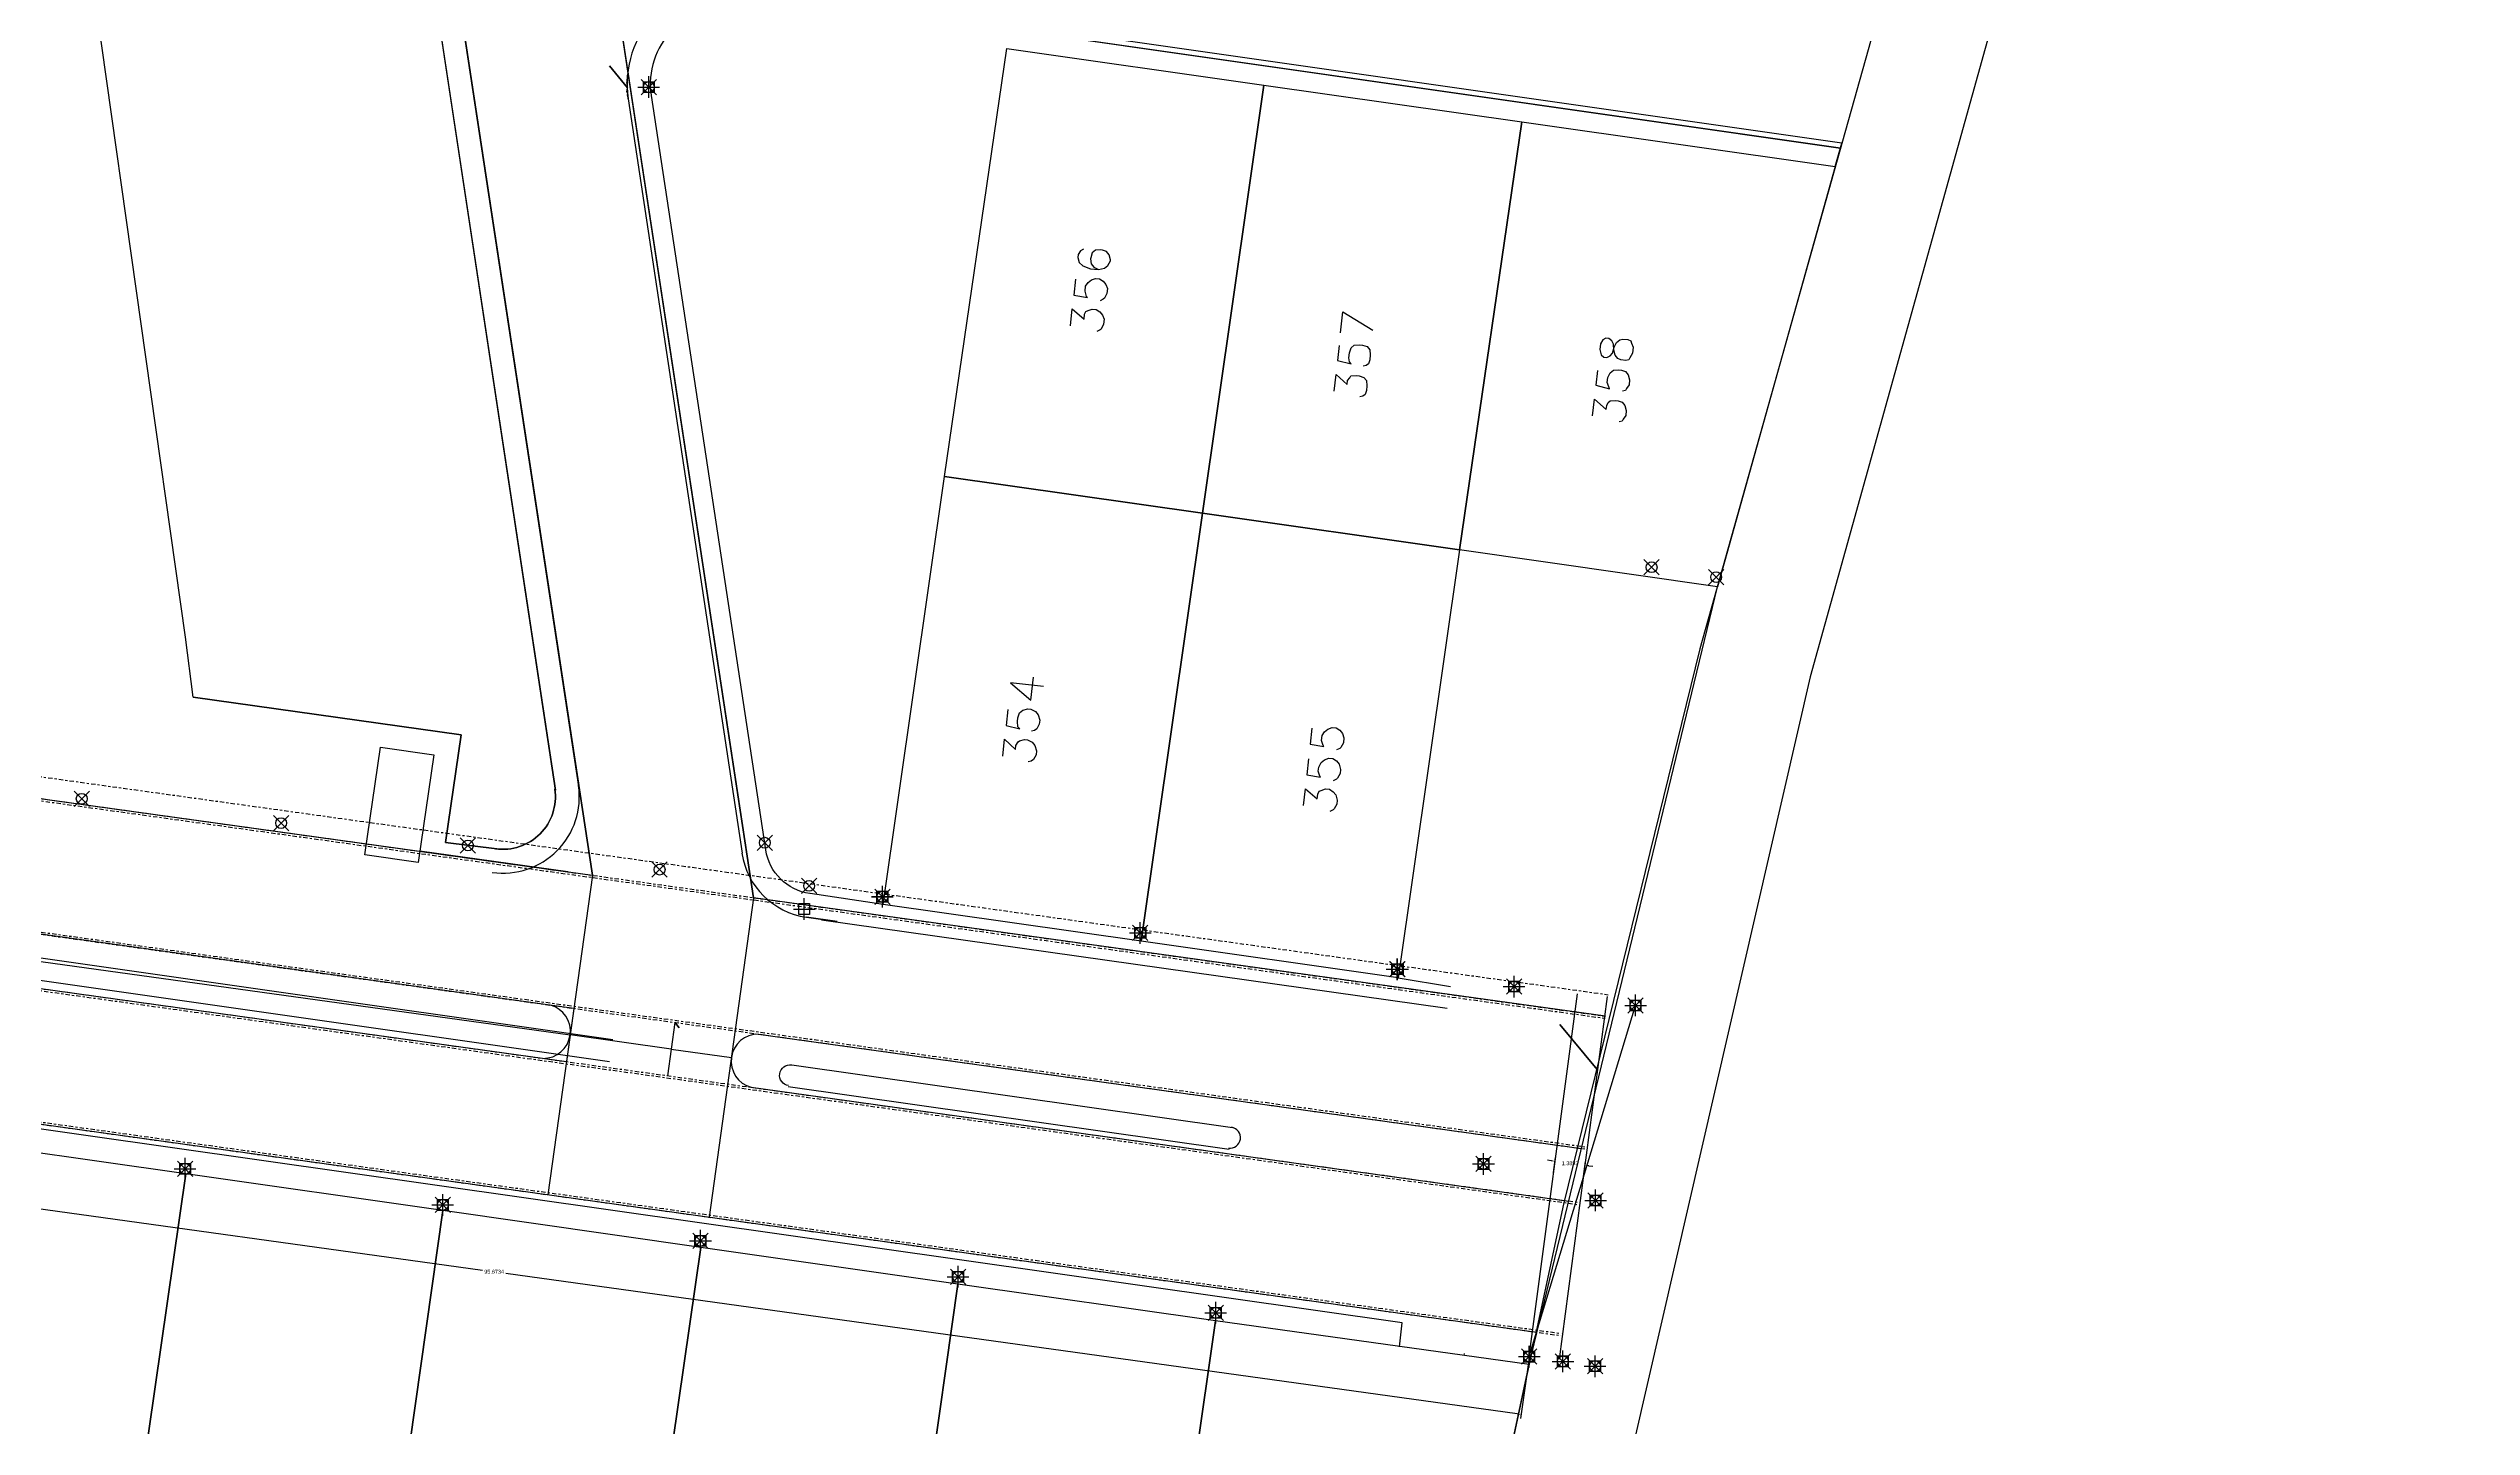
# Model space of a CAD drawing. Header units: metres. Extents: x 678 to 2349, y 417 to 1219.
# Drawn here: x 1088.6 to 1200.4, y 999 to 1062.6 of the extents above; entities that cross this region are included whole.
import ezdxf

# ---------------------------------------------------------------- set-up
doc = ezdxf.new("R2010")
doc.units = ezdxf.units.M
doc.header["$PDMODE"] = 32
doc.header["$PDSIZE"] = 1.5
doc.linetypes.add('CENTRO1', pattern=[0.44000000000000006, 0.2, -0.08, 0.08, -0.08])
for name, color, linetype in [('12-CONDICIONES EXISTENTES', 2, 'Continuous'), ('linea 1', 1, 'Continuous'), ('V-NODE', 1, 'Continuous')]:
    doc.layers.add(name, color=color, linetype=linetype)
doc.layers.add('PDF2_area escolar', color=7, linetype='Continuous', true_color=0x989898)
doc.layers.add('PDF_Geometry', color=7, linetype='Continuous', true_color=0x797979)
doc.styles.get("Standard").update_dxf_attribs({"font": 'arial.ttf'})
doc.dimstyles.get("Standard").update_dxf_attribs({"dimtxt": 0.18, "dimasz": 0.18, "dimexe": 0.18, "dimexo": 0.0625, "dimgap": 0.09, "dimtad": 0, "dimtih": 1, "dimtoh": 1, "dimdec": 4, "dimzin": 0, "dimdsep": 46, "dimtxsty": 'Standard', "dimcen": 0.09, "dimadec": 0, "dimazin": 0, "dimtfac": 1, "dimtdec": 4, "dimtofl": 0, "dimtmove": 0, "dimatfit": 3, "dimfxl": 1, "dimtolj": 1, "dimtzin": 0, "dimarcsym": 0})

# ---------------------------------------------------------------- blocks, each defined once
blk = doc.blocks.new('*U2558')
at = {"color": 0, "linetype": 'ByBlock', "lineweight": -2, "transparency": 16777216}
for p, q in [((-1, 0), (1, 0)), ((0, -1), (0, 1))]:
    blk.add_line(p, q, dxfattribs=at)
blk.add_lwpolyline([(-0.5, -0.5), (-0.5, 0.5), (0.5, 0.5), (0.5, -0.5)], close=True, dxfattribs=at)
blk = doc.blocks.new('*U2957', base_point=(1094.898, 1010.941, 1000.071))
at = {"layer": 'V-NODE', "color": 130, "lineweight": -2, "xscale": 0.5, "yscale": 0.5, "zscale": 0.5}
blk.add_blockref('*U2558', (1094.898, 1010.941, 1000.071), dxfattribs=at)
blk = doc.blocks.new('*U2960', base_point=(1106.786, 1009.272, 1000.215))
at = {"layer": 'V-NODE', "color": 130, "lineweight": -2, "xscale": 0.5, "yscale": 0.5, "zscale": 0.5}
blk.add_blockref('*U2558', (1106.786, 1009.272, 1000.215), dxfattribs=at)
blk = doc.blocks.new('*U2963', base_point=(1118.673, 1007.618, 1000.503))
at = {"layer": 'V-NODE', "color": 130, "lineweight": -2, "xscale": 0.5, "yscale": 0.5, "zscale": 0.5}
blk.add_blockref('*U2558', (1118.673, 1007.618, 1000.503), dxfattribs=at)
blk = doc.blocks.new('*U2966', base_point=(1127.066, 1023.494, 1000.531))
at = {"layer": 'V-NODE', "color": 130, "lineweight": -2, "xscale": 0.5, "yscale": 0.5, "zscale": 0.5}
blk.add_blockref('*U2558', (1127.066, 1023.494, 1000.531), dxfattribs=at)
blk = doc.blocks.new('*U2969', base_point=(1138.962, 1021.825, 1000.91))
at = {"layer": 'V-NODE', "color": 130, "lineweight": -2, "xscale": 0.5, "yscale": 0.5, "zscale": 0.5}
blk.add_blockref('*U2558', (1138.962, 1021.825, 1000.91), dxfattribs=at)
blk = doc.blocks.new('*U2972', base_point=(1150.811, 1020.151, 1001.109))
at = {"layer": 'V-NODE', "color": 130, "lineweight": -2, "xscale": 0.5, "yscale": 0.5, "zscale": 0.5}
blk.add_blockref('*U2558', (1150.811, 1020.151, 1001.109), dxfattribs=at)
blk = doc.blocks.new('*U2975', base_point=(1150.836, 1020.15, 1001.109))
at = {"layer": 'V-NODE', "color": 130, "lineweight": -2, "xscale": 0.5, "yscale": 0.5, "zscale": 0.5}
blk.add_blockref('*U2558', (1150.836, 1020.15, 1001.109), dxfattribs=at)
blk = doc.blocks.new('*U2978', base_point=(1130.557, 1005.957, 1001.144))
at = {"layer": 'V-NODE', "color": 130, "lineweight": -2, "xscale": 0.5, "yscale": 0.5, "zscale": 0.5}
blk.add_blockref('*U2558', (1130.557, 1005.957, 1001.144), dxfattribs=at)
blk = doc.blocks.new('*U2981', base_point=(1142.442, 1004.296, 1001.725))
at = {"layer": 'V-NODE', "color": 130, "lineweight": -2, "xscale": 0.5, "yscale": 0.5, "zscale": 0.5}
blk.add_blockref('*U2558', (1142.442, 1004.296, 1001.725), dxfattribs=at)
blk = doc.blocks.new('*U2984', base_point=(1156.906, 1002.274, 1002.036))
at = {"layer": 'V-NODE', "color": 130, "lineweight": -2, "xscale": 0.5, "yscale": 0.5, "zscale": 0.5}
blk.add_blockref('*U2558', (1156.906, 1002.274, 1002.036), dxfattribs=at)
blk = doc.blocks.new('*U2987', base_point=(1158.458, 1002.057, 1002.308))
at = {"layer": 'V-NODE', "color": 130, "lineweight": -2, "xscale": 0.5, "yscale": 0.5, "zscale": 0.5}
blk.add_blockref('*U2558', (1158.458, 1002.057, 1002.308), dxfattribs=at)
blk = doc.blocks.new('*U2990', base_point=(1159.942, 1001.834, 1002.331))
at = {"layer": 'V-NODE', "color": 130, "lineweight": -2, "xscale": 0.5, "yscale": 0.5, "zscale": 0.5}
blk.add_blockref('*U2558', (1159.942, 1001.834, 1002.331), dxfattribs=at)
blk = doc.blocks.new('*U2993', base_point=(1159.966, 1009.48, 1001.867))
at = {"layer": 'V-NODE', "color": 130, "lineweight": -2, "xscale": 0.5, "yscale": 0.5, "zscale": 0.5}
blk.add_blockref('*U2558', (1159.966, 1009.48, 1001.867), dxfattribs=at)
blk = doc.blocks.new('*U2996', base_point=(1161.811, 1018.477, 1001.405))
at = {"layer": 'V-NODE', "color": 130, "lineweight": -2, "xscale": 0.5, "yscale": 0.5, "zscale": 0.5}
blk.add_blockref('*U2558', (1161.811, 1018.477, 1001.405), dxfattribs=at)
blk = doc.blocks.new('*U2999', base_point=(1156.209, 1019.349, 1001.233))
at = {"layer": 'V-NODE', "color": 130, "lineweight": -2, "xscale": 0.5, "yscale": 0.5, "zscale": 0.5}
blk.add_blockref('*U2558', (1156.209, 1019.349, 1001.233), dxfattribs=at)
blk = doc.blocks.new('*U3002', base_point=(1154.797, 1011.165, 1001.511))
at = {"layer": 'V-NODE', "color": 130, "lineweight": -2, "xscale": 0.5, "yscale": 0.5, "zscale": 0.5}
blk.add_blockref('*U2558', (1154.797, 1011.165, 1001.511), dxfattribs=at)
blk = doc.blocks.new('*U3005', base_point=(1118.668, 1007.62, 1000.504))
at = {"layer": 'V-NODE', "color": 130, "lineweight": -2, "xscale": 0.5, "yscale": 0.5, "zscale": 0.5}
blk.add_blockref('*U2558', (1118.668, 1007.62, 1000.504), dxfattribs=at)
blk = doc.blocks.new('*U3008', base_point=(1116.29, 1060.847, 998.2))
at = {"layer": 'V-NODE', "color": 130, "lineweight": -2, "xscale": 0.5, "yscale": 0.5, "zscale": 0.5}
blk.add_blockref('*U2558', (1116.29, 1060.847, 998.2), dxfattribs=at)
blk = doc.blocks.new('*U3012')
at = {"color": 0, "linetype": 'ByBlock', "lineweight": -2, "transparency": 16777216}
for p, q in [((-0.7071067811865476, -0.7071067811865476), (0.7071067811865476, 0.7071067811865476)), ((-0.7071067811865476, 0.7071067811865476), (0.7071067811865476, -0.7071067811865476))]:
    blk.add_line(p, q, dxfattribs=at)
blk.add_circle((0, 0), 0.5, dxfattribs=at)
blk = doc.blocks.new('*U3066', base_point=(1094.898, 1010.941, 1000.071))
at = {"layer": 'V-NODE', "color": 50, "lineweight": -2, "xscale": 0.5, "yscale": 0.5, "zscale": 0.5}
blk.add_blockref('*U3012', (1094.898, 1010.941, 1000.071), dxfattribs=at)
blk = doc.blocks.new('*U3069', base_point=(1106.786, 1009.272, 1000.215))
at = {"layer": 'V-NODE', "color": 50, "lineweight": -2, "xscale": 0.5, "yscale": 0.5, "zscale": 0.5}
blk.add_blockref('*U3012', (1106.786, 1009.272, 1000.215), dxfattribs=at)
blk = doc.blocks.new('*U3072', base_point=(1118.673, 1007.618, 1000.503))
at = {"layer": 'V-NODE', "color": 50, "lineweight": -2, "xscale": 0.5, "yscale": 0.5, "zscale": 0.5}
blk.add_blockref('*U3012', (1118.673, 1007.618, 1000.503), dxfattribs=at)
blk = doc.blocks.new('*U3075', base_point=(1127.066, 1023.494, 1000.531))
at = {"layer": 'V-NODE', "color": 50, "lineweight": -2, "xscale": 0.5, "yscale": 0.5, "zscale": 0.5}
blk.add_blockref('*U3012', (1127.066, 1023.494, 1000.531), dxfattribs=at)
blk = doc.blocks.new('*U3078', base_point=(1123.685, 1023.994, 1000.326))
at = {"layer": 'V-NODE', "color": 50, "lineweight": -2, "xscale": 0.5, "yscale": 0.5, "zscale": 0.5}
blk.add_blockref('*U3012', (1123.685, 1023.994, 1000.326), dxfattribs=at)
blk = doc.blocks.new('*U3081', base_point=(1121.639, 1025.987, 1000.185))
at = {"layer": 'V-NODE', "color": 50, "lineweight": -2, "xscale": 0.5, "yscale": 0.5, "zscale": 0.5}
blk.add_blockref('*U3012', (1121.639, 1025.987, 1000.185), dxfattribs=at)
blk = doc.blocks.new('*U3084', base_point=(1138.962, 1021.825, 1000.91))
at = {"layer": 'V-NODE', "color": 50, "lineweight": -2, "xscale": 0.5, "yscale": 0.5, "zscale": 0.5}
blk.add_blockref('*U3012', (1138.962, 1021.825, 1000.91), dxfattribs=at)
blk = doc.blocks.new('*U3087', base_point=(1150.811, 1020.151, 1001.109))
at = {"layer": 'V-NODE', "color": 50, "lineweight": -2, "xscale": 0.5, "yscale": 0.5, "zscale": 0.5}
blk.add_blockref('*U3012', (1150.811, 1020.151, 1001.109), dxfattribs=at)
blk = doc.blocks.new('*U3090', base_point=(1150.836, 1020.15, 1001.109))
at = {"layer": 'V-NODE', "color": 50, "lineweight": -2, "xscale": 0.5, "yscale": 0.5, "zscale": 0.5}
blk.add_blockref('*U3012', (1150.836, 1020.15, 1001.109), dxfattribs=at)
blk = doc.blocks.new('*U3093', base_point=(1130.557, 1005.957, 1001.144))
at = {"layer": 'V-NODE', "color": 50, "lineweight": -2, "xscale": 0.5, "yscale": 0.5, "zscale": 0.5}
blk.add_blockref('*U3012', (1130.557, 1005.957, 1001.144), dxfattribs=at)
blk = doc.blocks.new('*U3096', base_point=(1142.442, 1004.296, 1001.725))
at = {"layer": 'V-NODE', "color": 50, "lineweight": -2, "xscale": 0.5, "yscale": 0.5, "zscale": 0.5}
blk.add_blockref('*U3012', (1142.442, 1004.296, 1001.725), dxfattribs=at)
blk = doc.blocks.new('*U3099', base_point=(1156.906, 1002.274, 1002.036))
at = {"layer": 'V-NODE', "color": 50, "lineweight": -2, "xscale": 0.5, "yscale": 0.5, "zscale": 0.5}
blk.add_blockref('*U3012', (1156.906, 1002.274, 1002.036), dxfattribs=at)
blk = doc.blocks.new('*U3102', base_point=(1158.458, 1002.057, 1002.308))
at = {"layer": 'V-NODE', "color": 50, "lineweight": -2, "xscale": 0.5, "yscale": 0.5, "zscale": 0.5}
blk.add_blockref('*U3012', (1158.458, 1002.057, 1002.308), dxfattribs=at)
blk = doc.blocks.new('*U3105', base_point=(1159.942, 1001.834, 1002.331))
at = {"layer": 'V-NODE', "color": 50, "lineweight": -2, "xscale": 0.5, "yscale": 0.5, "zscale": 0.5}
blk.add_blockref('*U3012', (1159.942, 1001.834, 1002.331), dxfattribs=at)
blk = doc.blocks.new('*U3108', base_point=(1159.966, 1009.48, 1001.867))
at = {"layer": 'V-NODE', "color": 50, "lineweight": -2, "xscale": 0.5, "yscale": 0.5, "zscale": 0.5}
blk.add_blockref('*U3012', (1159.966, 1009.48, 1001.867), dxfattribs=at)
blk = doc.blocks.new('*U3111', base_point=(1161.811, 1018.477, 1001.405))
at = {"layer": 'V-NODE', "color": 50, "lineweight": -2, "xscale": 0.5, "yscale": 0.5, "zscale": 0.5}
blk.add_blockref('*U3012', (1161.811, 1018.477, 1001.405), dxfattribs=at)
blk = doc.blocks.new('*U3114', base_point=(1156.209, 1019.349, 1001.233))
at = {"layer": 'V-NODE', "color": 50, "lineweight": -2, "xscale": 0.5, "yscale": 0.5, "zscale": 0.5}
blk.add_blockref('*U3012', (1156.209, 1019.349, 1001.233), dxfattribs=at)
blk = doc.blocks.new('*U3117', base_point=(1154.797, 1011.165, 1001.511))
at = {"layer": 'V-NODE', "color": 50, "lineweight": -2, "xscale": 0.5, "yscale": 0.5, "zscale": 0.5}
blk.add_blockref('*U3012', (1154.797, 1011.165, 1001.511), dxfattribs=at)
blk = doc.blocks.new('*U3120', base_point=(1118.668, 1007.62, 1000.504))
at = {"layer": 'V-NODE', "color": 50, "lineweight": -2, "xscale": 0.5, "yscale": 0.5, "zscale": 0.5}
blk.add_blockref('*U3012', (1118.668, 1007.62, 1000.504), dxfattribs=at)
blk = doc.blocks.new('*U3123', base_point=(1116.29, 1060.847, 998.2))
at = {"layer": 'V-NODE', "color": 50, "lineweight": -2, "xscale": 0.5, "yscale": 0.5, "zscale": 0.5}
blk.add_blockref('*U3012', (1116.29, 1060.847, 998.2), dxfattribs=at)
blk = doc.blocks.new('*U3135', base_point=(1090.126, 1028.013, 999.47))
at = {"layer": 'V-NODE', "color": 50, "lineweight": -2, "xscale": 0.5, "yscale": 0.5, "zscale": 0.5}
blk.add_blockref('*U3012', (1090.126, 1028.013, 999.47), dxfattribs=at)
blk = doc.blocks.new('*U3138', base_point=(1099.326, 1026.891, 999.578))
at = {"layer": 'V-NODE', "color": 50, "lineweight": -2, "xscale": 0.5, "yscale": 0.5, "zscale": 0.5}
blk.add_blockref('*U3012', (1099.326, 1026.891, 999.578), dxfattribs=at)
blk = doc.blocks.new('*U3141', base_point=(1107.947, 1025.859, 999.628))
at = {"layer": 'V-NODE', "color": 50, "lineweight": -2, "xscale": 0.5, "yscale": 0.5, "zscale": 0.5}
blk.add_blockref('*U3012', (1107.947, 1025.859, 999.628), dxfattribs=at)
blk = doc.blocks.new('*U3144', base_point=(1116.79, 1024.744, 999.854))
at = {"layer": 'V-NODE', "color": 50, "lineweight": -2, "xscale": 0.5, "yscale": 0.5, "zscale": 0.5}
blk.add_blockref('*U3012', (1116.79, 1024.744, 999.854), dxfattribs=at)
blk = doc.blocks.new('*U3147', base_point=(1162.552, 1038.696, 1000.354))
at = {"layer": 'V-NODE', "color": 50, "lineweight": -2, "xscale": 0.5, "yscale": 0.5, "zscale": 0.5}
blk.add_blockref('*U3012', (1162.552, 1038.696, 1000.354), dxfattribs=at)
blk = doc.blocks.new('*U3150', base_point=(1165.529, 1038.24, 1000.282))
at = {"layer": 'V-NODE', "color": 50, "lineweight": -2, "xscale": 0.5, "yscale": 0.5, "zscale": 0.5}
blk.add_blockref('*U3012', (1165.529, 1038.24, 1000.282), dxfattribs=at)
blk = doc.blocks.new('base')
at = {"layer": 'PDF_Geometry', "lineweight": 25, "extrusion": (-0.0007874166417946805, 0.0633644376725456, 0.9979901442466627)}
for points, elevation in [([(-320.1414010640559, -199.5125905390204), (-317.6517789269116, -177.6936003868343), (-314.5960411120225, -157.3339435801263), (-312.3371673267957, -132.4266710738871), (-311.0045314908143, -117.51667083631), (-303.8021306538166, -78.13443545618841), (-296.1084984348869, -43.91218653765536), (-287.3288899447816, -13.76230500782712), (-275.4632510956595, 35.07422990355813), (-264.9429455502108, 80.82688379636537)], 0.02550386025616724), ([(-314.3552819679592, -197.288328509713), (-299.6011355210287, -195.6808180470181), (-292.7439177582637, -194.188423358189), (-282.662948257382, -192.1106340516308), (-274.4763597311322, -190.3610624671207), (-258.0365534531994, -185.1542219933494), (-248.0293833124518, -180.6098816317743), (-240.5388730459387, -177.7099154838506), (-228.6433763332012, -174.0422723837931), (-222.7333490577522, -172.7139865559868), (-217.3844782585458, -171.0398673987778), (-209.934716274275, -169.2478944648578), (-202.1600529677526, -164.759179990033), (-196.1955155376124, -160.284237653118), (-195.0726549845591, -159.8166968121014), (-178.094814639811, -157.4569346023494), (-154.2977462807728, -156.6143117616438), (-136.6673344922945, -154.6113964854389), (-124.4364601882693, -153.1635935482933), (-118.0655043404745, -151.4735015854369), (-100.7902966838343, -146.6455352535), (-80.95492233695109, -140.9667423377788), (-73.38455830766388, -139.3284122613087), (-61.69391873819029, -135.8215718879393), (-40.50438788576779, -131.6043129854339), (-37.7266973809482, -130.8724353794983), (-17.66112228271595, -129.4411323176498), (1.311326940559981, -127.4607918503023), (21.09219113275145, -124.9286554436886), (41.00632404127121, -122.8299135990616), (47.37618468792716, -123.4582366358462), (63.59242301410231, -123.186151339279), (81.4023688686827, -124.3117190987972), (85.63932086076117, -96.07220161470705), (88.70494628227688, -66.39317732569197), (92.81084049122336, -40.78101362330841), (97.16015998885986, -22.38567315100005), (100.5964250127508, -1.561781637611383), (102.4825201206243, 8.319847787536474), (109.6910061566435, 37.36063063676244), (117.5278049639873, 76.62006330413116), (126.2165255562537, 115.6377442808987), (131.5129944793656, 149.5923503001781), (134.6821642045726, 173.9726126092042), (136.9157149126355, 195.5905993530313), (139.9559967260671, 229.6779162226085), (141.5584555981193, 250.6763723351369), (142.6140777324096, 271.3697434005035), (143.2522986412805, 283.2101823579814), (147.0657642089188, 312.9382202650764), (152.5802840162566, 355.6306631493014), (153.5538003927352, 396.0415753157624), (150.869116329812, 418.0202524625785), (151.7766024087249, 438.638728966674), (150.9593231761023, 458.0275047451501), (151.7766024087249, 438.638728966674), (150.869116329812, 418.0202524625785), (153.5538003927352, 396.0415753157624), (152.5802840162566, 355.6306631493014), (147.0657642089188, 312.9382202650764), (143.2522986412805, 283.2101823579814), (142.6140777324096, 271.3697434005035), (141.5584555981193, 250.6763723351369), (139.9559967260671, 229.6779162226085), (136.9157149126355, 195.5905993530313), (134.6821642045726, 173.9726126092042), (131.5129944793656, 149.5923503001781), (126.2165255562537, 115.6377442808987), (117.5278049639873, 76.62006330413116), (109.6910061566435, 37.36063063676244), (102.4825201206243, 8.319847787536474), (100.5964250127508, -1.561781637611383), (97.16015998885986, -22.38567315100005), (92.81084049122336, -40.78101362330841), (88.70494628227688, -66.39317732569197), (85.63932086076117, -96.07220161470705), (81.4023688686827, -124.3117190987972), (63.59242301410231, -123.186151339279), (47.37618468792716, -123.4582366358462), (41.00632404127121, -122.8299135990616), (21.09219113275145, -124.9286554436886), (1.311326940559981, -127.4607918503023), (-17.66112228271595, -129.4411323176498), (-37.7266973809482, -130.8724353794983), (-40.50438788576779, -131.6043129854339), (-61.69391873819029, -135.8215718879393), (-73.38455830766388, -139.3284122613087), (-80.95492233695109, -140.9667423377788), (-100.7902966838343, -146.6455352535), (-118.0655043404745, -151.4735015854369), (-124.4364601882693, -153.1635935482933), (-136.6673344922945, -154.6113964854389), (-154.2977462807728, -156.6143117616438), (-178.094814639811, -157.4569346023494), (-195.0726549845591, -159.8166968121014), (-196.1955155376124, -160.284237653118), (-202.1600529677526, -164.759179990033), (-209.934716274275, -169.2478944648578), (-217.3844782585458, -171.0398673987778), (-222.7333490577522, -172.7139865559868), (-228.6433763332012, -174.0422723837931), (-240.5388730459387, -177.7099154838506), (-248.0293833124518, -180.6098816317743), (-258.0365534531994, -185.1542219933494), (-274.4763597311322, -190.3610624671207), (-282.662948257382, -192.1106340516308), (-292.7439177582637, -194.188423358189), (-299.6011355210287, -195.6808180470181), (-314.3552819679592, -197.288328509713), (-312.1778944817551, -178.4458316029707), (-309.1458369423215, -157.8978380592135), (-306.8759495529501, -132.8991505854866), (-305.8230654215067, -118.0018170192225), (-298.6426917927975, -78.80241157407607), (-291.0553418804041, -45.07743817465702), (-282.2520531148432, -15.11589338187745), (-275.644913971278, 10.47314791107899), (-270.3186795736881, 33.89796466241295), (-263.824992871361, 63.1639787960239), (-258.1496190100342, 86.40761867954808), (-284.4243546828334, 123.8876732260906)], 0.02550386025637508), ([(-212.717228998426, -13.75549769541774), (-225.0543958744484, -11.85178698018969), (-224.2713245136163, -6.891698460362594), (-226.6426068662412, -6.559637268870841), (-224.2713245136163, -6.891698460362594), (-225.0543958744484, -11.85178698018969), (-212.717228998426, -13.75549769541774), (-212.4022255482602, -16.52933446533202), (-210.533136854412, -31.03677002015886), (-208.6640481605638, -45.54420557498523), (-208.2053099904952, -49.81922943921899), (-207.5725445563967, -57.26844382292008), (-206.9452859243693, -64.76336569036637), (-206.1307960218929, -70.70423311050966), (-205.3163061194167, -76.64510053065474), (-202.6696220704271, -97.78452256385971), (-200.0741523072558, -118.9641452787373), (-199.3769685809194, -121.6449140139963), (-195.3232812043284, -136.8792577077958), (-191.4122641428812, -136.7476317931753), (-190.5613862317958, -158.5517443408523), (-190.735403230366, -159.226342992872), (-195.0726549845591, -159.8166968121012), (-196.1955155376124, -160.284237653118), (-202.1600529677526, -164.759179990033), (-209.934716274275, -169.2478944648578), (-213.277416990241, -170.0508128971625), (-213.3594714207529, -169.5772176535044), (-218.4479207827043, -150.2303058893268), (-210.166063554061, -148.0748737531906), (-219.7488471129694, -78.66232527987898), (-229.3773381556227, -9.244270004494691), (-211.5819208799127, -137.8881695463428)], 0.02550386025605889), ([(-230.4616510941709, -9.391858459301618), (-212.5693120489006, -138.0010641215507)], 0.02550386025638751), ([(-254.0560013849206, -33.95445443003634), (-253.9078653295436, -33.87955986876465), (-253.7944231537676, -33.70774353793153), (-253.7779027475517, -33.5706210866984), (-253.8417837046796, -33.33107006383396), (-254.0080932334394, -33.17192040431428), (-254.3627394992489, -33.03645102024844), (-254.7283993692025, -32.99239660367212), (-255.013657875812, -33.0507707587287), (-255.1673007332598, -33.17137280374423), (-255.2862497111082, -33.38889661832052), (-255.2917565131808, -33.43460410206572), (-255.2278755560527, -33.67415512493108), (-255.1072735110366, -33.82779798237861), (-254.9299503781319, -33.89553267441199), (-254.8385354106435, -33.9065462785563), (-254.6044911898501, -33.8883728051714), (-254.4508483324022, -33.76777076015586), (-254.3776068382973, -33.54474014350744), (-254.372100036225, -33.49903265976154), (-254.3902735096098, -33.26498843896901), (-254.5108755546257, -33.11134558152149), (-254.7283993692025, -32.99239660367212)], 0.02550386025608864), ([(-253.6567531019664, -32.56505644432856), (-253.568644268813, -31.83373670442067), (-254.2030422391596, -31.71093399166804), (-254.1628415574864, -31.76214827748383), (-254.0989606003585, -32.00169930034873), (-254.1264946107192, -32.2302367190693), (-254.2399367864953, -32.40205304990198), (-254.3935796439441, -32.52265509491955), (-254.587423183065, -32.59204285411817), (-254.7702531180417, -32.57001564583001), (-254.9420694488752, -32.45657347005415), (-255.0626714938906, -32.3029306126048), (-255.1320592530907, -32.10908707348398), (-255.1045252427309, -31.88054965476315), (-254.985576264882, -31.66302584018619), (-254.9343619790663, -31.62282515851495), (-254.7862259236888, -31.5479305972435)], 0.02550386025636242), ([(-253.397933404579, -30.4168047083508), (-253.4915490398036, -31.19383193200277), (-254.0361851098293, -30.71087615136766), (-254.0637191201891, -30.93941357008894), (-254.12594701015, -31.07102921924945), (-254.2228687797103, -31.10572309884944), (-254.4167123188313, -31.17511085805033), (-254.5995422538083, -31.15308364976172), (-254.7713585846404, -31.0396414739845), (-254.8919606296565, -30.88599861653515), (-254.9613483888568, -30.69215507741615), (-254.9338143784964, -30.46361765869487), (-254.814865400648, -30.24609384411631), (-254.7636511148315, -30.20589316244508), (-254.6155150594547, -30.13099860117362)], 0.02550386025638063), ([(-265.860103661091, -29.93553279126434), (-265.9757465046039, -30.8953899498926), (-267.3557839533365, -30.03356002742395)], 0.02550386025606399), ([(-265.7885152341535, -29.3413355025898), (-265.705913203073, -28.65572324642757), (-266.3348043713467, -28.4872130499311), (-266.254403008003, -28.58964162156287), (-266.230722732546, -28.77797835861154), (-266.258256742907, -29.00651577733259), (-266.3314982370115, -29.22954639398148), (-266.48514109446, -29.35014843899769), (-266.7191853152527, -29.36832191238099), (-266.8563077664859, -29.35180150616543), (-267.0793383831344, -29.27856001206151), (-267.1999404281508, -29.12491715461192), (-267.2181139015353, -28.89087293381871), (-267.1905798911748, -28.66233551509812), (-267.1228451991415, -28.48501238219354), (-267.0204166275095, -28.4046110188497), (-266.8777873742049, -28.37542394132049)], 0.02550386025635909), ([(-277.6889814138541, -28.046689415085), (-277.6063793827731, -27.36107715892232), (-278.2352705510484, -27.19256696242469), (-278.2005766714475, -27.28948873198568), (-278.1311889122473, -27.48333227110674), (-278.1587229226079, -27.71186968982687), (-278.2776719004565, -27.92939350440406), (-278.4313147579053, -28.04999554941913), (-278.6653589786985, -28.06816902280402), (-278.8024814299312, -28.05164861658756), (-278.9798045628355, -27.98391392455465), (-279.1004066078527, -27.83027106710664), (-279.1642875649799, -27.59072004424175), (-279.1367535546199, -27.36218262552116), (-279.0233113788428, -27.19036629468827), (-278.9665902909539, -27.10445812927161), (-278.8239610376495, -27.07527105174377)], 0.02550386025631202), ([(-265.5352023388382, -27.23879125035793), (-265.6288179740636, -28.0158184740092), (-266.1277465603447, -27.53836949544671), (-266.1497737686331, -27.72119943042368), (-266.2577091423377, -27.84730827751296), (-266.3144302302262, -27.93321644292826), (-266.5484744510187, -27.9513899163118), (-266.685596902252, -27.93486951009532), (-266.9086275189002, -27.86162801599118), (-267.0292295639167, -27.70798515854226), (-267.0474030373005, -27.47394093774906), (-267.0198690269403, -27.24540351902847), (-266.9521343349073, -27.06808038612343), (-266.8497057632748, -26.9876790227796), (-266.7070765099708, -26.95849194525312)], 0.02550386025630891), ([(-277.4356685185388, -25.94414516285245), (-277.5292841537644, -26.72117238650395), (-278.0739202237898, -26.23821660586976), (-278.095947432079, -26.42104654084672), (-278.158175322039, -26.55266219000611), (-278.2606038936708, -26.63306355335132), (-278.4946481144647, -26.65123702673461), (-278.6317705656971, -26.63471662051792), (-278.8090936986014, -26.56698192848638), (-278.9296957436179, -26.41333907103701), (-278.9935767007461, -26.17378804817211), (-278.9660426903853, -25.94525062945153), (-278.8526005146085, -25.77343429861864), (-278.7958794267198, -25.68752613320311), (-278.6532501734154, -25.6583390556739)], 0.02550386025610329), ([(-273.9647712078072, 17.87555960989819), (-283.1072707686416, -17.98059751871189)], 0.02550386025634332), ([(-251.9474540573478, -13.75890648435284), (-250.4391070937895, -13.94063095273119), (-251.3620697050805, -13.1338690509818), (-251.4887261527375, -14.18514117709775)], 0.02550386025605345), ([(-250.2904234378437, -12.70652889163827), (-250.2023146046901, -11.97520915173039), (-250.8312057729642, -11.80669895523391), (-250.7508044096211, -11.90912752686589), (-250.7326309362369, -12.14317174765864), (-250.7546581445252, -12.32600168263539), (-250.8278996386297, -12.54903229928427), (-250.9815424960786, -12.66963434430048), (-251.2210935189433, -12.73351530142809), (-251.3582159701758, -12.71699489521208), (-251.5757397847531, -12.59804591736407), (-251.6963418297688, -12.44440305991472), (-251.7602227868973, -12.20485203704981), (-251.7381955786091, -12.02202210207307), (-251.6192466007602, -11.80449828749588), (-251.5168180291268, -11.72409692415296), (-251.3741887758229, -11.69490984662512)], 0.02550386025636786), ([(-264.3083012088251, -11.66685903207521), (-264.220192375672, -10.93553929216778), (-264.8545903460183, -10.81273657941447), (-264.8143896643458, -10.8639508652307), (-264.7505087072183, -11.10350188809513), (-264.7780427175787, -11.33203930681799), (-264.8914848933547, -11.50385563764907), (-265.0451277508044, -11.62445768266596), (-265.2389712899243, -11.69384544186686), (-265.4218012249017, -11.67181823357823), (-265.5936175557338, -11.55837605780125), (-265.7142196007504, -11.40473320035211), (-265.7836073599507, -11.21088966123197), (-265.7560733495898, -10.98235224251025), (-265.6371243717409, -10.76482842793374), (-265.5859100859251, -10.72462774626159), (-265.4377740305479, -10.64973318499037)], 0.02550386025609919), ([(-250.0316037404565, -10.55827715566209), (-250.1252193756816, -11.33530437931223), (-250.624147961963, -10.85785540074973), (-250.6461751702521, -11.0406853357267), (-250.7596173460274, -11.2125016665596), (-250.8108316318439, -11.25270234823106), (-251.0503826547093, -11.3165833053598), (-251.1875051059413, -11.30006289914335), (-251.4050289205184, -11.18111392129375), (-251.5256309655352, -11.02747106384642), (-251.5895119226633, -10.78792004098176), (-251.567484714375, -10.60509010600478), (-251.4485357365261, -10.38756629142805), (-251.346107164893, -10.30716492808285), (-251.2034779115888, -10.27797785055547)], 0.02550386025628726), ([(-264.1375903445914, -10.24992703600553), (-264.0494815114379, -9.518607296099475), (-264.6838794817842, -9.395804583346392), (-264.6436788001121, -9.447018869162388), (-264.5797978429844, -9.686569892027277), (-264.6018250512727, -9.869399827004253), (-264.7207740291211, -10.086923641581), (-264.8744168865698, -10.20752568659584), (-265.0682604256903, -10.27691344579719), (-265.2510903606674, -10.25488623750902), (-265.4229066914997, -10.14144406173135), (-265.5435087365163, -9.987801204283812), (-265.6073896936444, -9.748250181418914), (-265.5853624853552, -9.565420246441953), (-265.4664135075069, -9.347896431865443), (-265.4151992216911, -9.307695750193064), (-265.2670631663143, -9.232801188920698)], 0.02550386025635865), ([(-263.8787706472038, -8.101675300029825), (-263.9723862824293, -8.878702523680644), (-264.5170223524541, -8.395746743046686), (-264.5445563628143, -8.624284161767042), (-264.6067842527756, -8.755899810926637), (-264.7037060223357, -8.790593690528002), (-264.8975495614563, -8.859981449727536), (-265.0803794964324, -8.837954241438695), (-265.2521958272662, -8.724512065663061), (-265.3727978722818, -8.570869208213704), (-265.4366788294099, -8.331318185349266), (-265.4146516211221, -8.148488250372058), (-265.2957026432733, -7.930964435795328), (-265.2444883574568, -7.890763754123637), (-265.09635230208, -7.815869192851278)], 0.02550386025629264), ([(-231.8786138866204, 2.325219919393565), (-179.169619793752, -5.879956229830451)], 0.02550386025633067), ([(-179.0027626644212, -4.879898389529839), (-231.7117567572903, 3.325277759693838)], 0.0255038602563307), ([(-244.4371377812035, -3.766572886273618), (-241.0713043903509, -4.311198690838054)], 0.02550386025634652), ([(-241.5735391109676, -3.091416368225526), (-270.3907334775151, 1.354246502022651)], 0.02550386025631347), ([(-268.1516143746205, -0.07479429933012849), (-270.5575906068449, 0.354188661722829)], 0.02550386025633856), ([(-267.9991180456095, 16.97133860348088), (-268.1312812953396, 15.87435899362077), (-179.1421063143111, 2.046159531864778), (-177.2069770574382, 3.482370467916135), (-171.2849333658469, 41.859588806236)], 0.02550386025606555), ([(-239.9517705025534, 4.59625383720311), (-260.2547062213729, 7.73789981750807)], 0.02550386025631901), ([(-270.9701044889806, 17.32928073816532), (-270.9590908848369, 17.4206957056528)], 0.02550386025637374)]:
    blk.add_lwpolyline(points, dxfattribs=dict(at, elevation=elevation))
for points, elevation in [([(-288.7771480933555, -37.3297407470052), (-289.0921412780617, -38.40469314857705), (-248.8117290287037, -44.69514497842825), (-238.3887696678637, -46.32186252288496, 0.5027279103657544), (-233.1296710344391, -41.1591072620706), (-237.9620900291484, -6.216035403585948)], 0.02550386025608914), ([(-241.0558590566368, -4.314554067982555, -0.3309169838497797), (-239.0464029676965, -6.363623858393333), (-234.2139839729871, -41.30669571687867)], 0.02550386025632401), ([(-239.9638236751141, 4.551073911487715, -0.9999877632197953), (-240.118627631883, 3.596195996902372), (-260.4215633507028, 6.737841977208135)], 0.02550386025635126)]:
    blk.add_lwpolyline(points, format="xyb", dxfattribs=dict(at, elevation=elevation))
for points, elevation in [([(-250.6339739758293, -43.26995791198064), (-262.4683585306652, -41.42682201954538), (-259.3927941752248, -21.67237610565551), (-247.5127021366443, -23.52101880016338)], 0.02550386025632534), ([(-262.4683585306652, -41.42682201954538), (-274.3484505692456, -39.57817932503728), (-271.2271787300607, -19.82924021321956), (-259.3927941752248, -21.67237610565551)], 0.02550386025633977), ([(-274.3484505692456, -39.57817932503707), (-288.7771480933555, -37.3297407470052), (-283.1072707686416, -17.98059751871191), (-271.2271787300607, -19.82924021321957)], 0.0255038602560882), ([(-277.8046242573674, -29.00654657371302), (-277.8685052144961, -28.76699555084766), (-277.994614061585, -28.65906017714282), (-278.1317365128167, -28.6425397709266), (-278.2798725681933, -28.71743433219964), (-278.3878079418977, -28.84354317928687), (-278.4665562380749, -29.1122812796796), (-278.5855052159229, -29.32980509425771), (-278.739148073372, -29.45040713927278), (-278.8817773266764, -29.47959421680062), (-279.1103147453981, -29.45206020644052), (-279.2419303945575, -29.38983231648023), (-279.2766242741578, -29.29291054692038), (-279.3460120333581, -29.09906700779978), (-279.3129712209262, -28.82482210533465), (-279.1940222430774, -28.60729829075815), (-279.1373011551885, -28.52139012534126), (-278.9946719018843, -28.49220304781365), (-278.7661344831631, -28.5197370581735), (-278.6345188340032, -28.58196494813381), (-278.513916788986, -28.73560780558318), (-278.4500358318586, -28.9751588284476), (-278.437369160547, -29.25491053298419), (-278.3624745992747, -29.40304658836118), (-278.2363657521864, -29.51098196206555), (-278.0992433009538, -29.52750236828201), (-277.9511072455765, -29.45260780701035), (-277.8376650697999, -29.28079147617745)], 0.02550386025631202), ([(-247.5127021366443, -23.52101880016338), (-259.3927941752248, -21.67237610565528), (-256.3172298197841, -1.917930191765621), (-244.4371377812035, -3.766572886273618)], 0.02550386025637838), ([(-259.3927941752248, -21.67237610565552), (-271.2271787300607, -19.82924021321957), (-268.1516143746205, -0.07479429933014291), (-256.3172298197841, -1.917930191765522)], 0.02550386025615119), ([(-221.3278618151452, -11.32696718525477), (-223.7850523331865, -10.93818490587555), (-223.0019809723547, -5.978096386048453), (-220.5447904543131, -6.366878665427905)], 0.02550386025607032), ([(-240.8934336568772, -3.219725883050311), (-242.3048588508749, -3.00330753507254)], 0.02550386025627946), ([(-197.191664784516, 26.20058136317792), (-209.0260493393515, 28.0437172556133), (-212.1016136947933, 8.289271341723888), (-200.2215216562126, 6.440628647216352)], 0.02550386025637702), ([(-209.0260493393515, 28.0437172556133), (-220.9061413779331, 29.89235995012165), (-223.9359982496295, 10.13240723415961), (-212.1016136947933, 8.289271341723888)], 0.02550386025629925), ([(-220.9061413779331, 29.89235995012164), (-232.7405259327686, 31.73549584255712), (-235.8160902882097, 11.98104992866747), (-223.9359982496295, 10.1324072341596)], 0.02550386025606188), ([(-232.7405259327686, 31.73549584255714), (-244.620617971349, 33.5841385370649), (-247.6504748430456, 13.82418582110321), (-235.8160902882097, 11.98104992866749)], 0.02550386025630336), ([(-244.620617971349, 33.58413853706489), (-256.4550025261849, 35.42727442950061), (-259.530566881626, 15.67282851561119), (-247.6504748430456, 13.8241858211032)], 0.02550386025606599), ([(-256.4550025261849, 35.42727442950063), (-269.5124755379697, 37.51050894536981), (-273.9647712078072, 17.87555960989819), (-259.530566881626, 15.6728285156112)], 0.02550386025630014)]:
    blk.add_lwpolyline(points, close=True, dxfattribs=dict(at, elevation=elevation))
at = {"layer": 'PDF_Geometry', "color": 30, "lineweight": 50, "true_color": 0xf26621, "extrusion": (-0.0007874166417946805, 0.0633644376725456, 0.9979901442466627), "elevation": 0.02550386025608553}
blk.add_lwpolyline([(-233.0988308897431, -41.6729031874013), (-232.2948172563007, -42.69718890372582)], dxfattribs=at)
at = {"layer": 'PDF_Geometry', "color": 7, "lineweight": 25, "extrusion": (-0.0007874166417946805, 0.0633644376725456, 0.9979901442466627), "elevation": 0.02550386025606954}
blk.add_lwpolyline([(-233.1296710344391, -41.1591072620706), (-233.1351778365108, -41.20481474581445), (-233.1059907589826, -41.3474439991195), (-233.1114975610548, -41.39315148286335), (-233.0768036814549, -41.49007325242456), (-233.0878172855988, -41.58148821991225), (-233.0988308897431, -41.6729031874013), (-233.109844493887, -41.76431815488899), (-233.0806574163595, -41.90694740819449), (-233.0861642184322, -41.95265489193788), (-233.0971778225756, -42.04406985942558), (-233.1081914267202, -42.13548482691485), (-233.1192050308639, -42.22689979440209), (-233.1302186350083, -42.31831476189183)], dxfattribs=at)
at = {"layer": 'PDF_Geometry', "lineweight": 25, "extrusion": (-0.0007874166417946805, 0.0633644376725456, 0.9979901442466627), "elevation": 0.02550386025634377}
blk.add_lwpolyline([(-226.5839653944054, -6.568105996085521, 0.5023925729730635), (-229.348802289399, -9.287969566651602, -0.5023925729730635)], format="xyb", close=True, dxfattribs=at)
at = {"layer": 'PDF_Geometry', "color": 6, "lineweight": 40, "extrusion": (-0.0007874166417946805, 0.0633644376725456, 0.9979901442466627)}
for points, elevation in [([(-234.9542295693607, 1.814719862938897), (-234.7532261610002, 1.558648433858104)], 0.02550386025609815), ([(-277.2732948483629, 4.270144393752237), (-275.5793594160626, 2.16485187321436)], 0.02550386025635956)]:
    blk.add_lwpolyline(points, dxfattribs=dict(at, elevation=elevation))
blk = doc.blocks.new('*D3153')
at = {"layer": 'Defpoints', "color": 0, "transparency": 16777216}
for p in [(1062.154, 1015.52, 999.999), (1156.906, 1002.274, 1002.036), (1156.534838387113, 999.6042162319586)]:
    blk.add_point(p, dxfattribs=at)
at = {"layer": 'linea 1', "color": 0, "lineweight": -2, "transparency": 16777216}
for p, q in [((1062.14539382588, 1015.458095365545), (1061.748057705542, 1012.600037075829)), ((1061.951128834237, 1012.753536641595), (1108.620655398179, 1006.265394433425)), ((1156.356553039883, 999.6290020134231), (1109.687026475941, 1006.117144221593)), ((1156.89739382588, 1002.212095365545), (1156.510052605649, 999.4259308847279))]:
    blk.add_line(p, q, dxfattribs=at)
at = {"layer": 'linea 1', "color": 0, "transparency": 16777216}
for points in [[(1061.955259797815, 1012.783250866134), (1061.94699787066, 1012.723822417057), (1061.772843487007, 1012.77832242306)], [(1156.36068400346, 999.6587162379615), (1156.352422076305, 999.5992877888848), (1156.534838387113, 999.6042162319586)]]:
    blk.add_solid(points, dxfattribs=at)
at = {"layer": 'linea 1', "color": 0, "transparency": 16777216, "insert": (1109.15384093706, 1006.191269327509), "char_height": 0.18, "attachment_point": 5}
blk.add_mtext('\\A1;95.6734', dxfattribs=at)
blk = doc.blocks.new('*D3156')
at = {"layer": 'Defpoints', "color": 0, "transparency": 16777216}
for p in [(1158.024456348654, 1010.70089037991, 1002.036), (1158.102310034606, 1011.287470694808), (1159.401668229195, 1010.518100370572, 1002.036)]:
    blk.add_point(p, dxfattribs=at)
at = {"layer": 'linea 1', "color": 0, "lineweight": -2, "transparency": 16777216}
for p, q in [((1157.923874816693, 1011.311153452421), (1157.745439598779, 1011.334836210034)), ((1158.032679528381, 1010.762847052797), (1158.125992792219, 1011.465905912722)), ((1159.409891408922, 1010.580057043459), (1159.503204672761, 1011.283115903384)), ((1159.657957133061, 1011.080997927857), (1159.836392350975, 1011.057315170244))]:
    blk.add_line(p, q, dxfattribs=at)
at = {"layer": 'linea 1', "color": 0, "transparency": 16777216}
for points in [[(1157.927821942962, 1011.340892655407), (1157.919927690424, 1011.281414249436), (1158.102310034606, 1011.287470694808)], [(1159.66190425933, 1011.110737130843), (1159.654010006792, 1011.051258724872), (1159.479521915148, 1011.10468068547)]]:
    blk.add_solid(points, dxfattribs=at)
at = {"layer": 'linea 1', "color": 0, "transparency": 16777216, "insert": (1158.790915974877, 1011.196075690139), "char_height": 0.18, "attachment_point": 5}
blk.add_mtext('\\A1;1.3893', dxfattribs=at)
blk = doc.blocks.new('*U4411')
at = {"color": 0, "linetype": 'ByBlock', "lineweight": -2, "transparency": 16777216}
for p, q in [((-1, 0), (1, 0)), ((0, -1), (0, 1))]:
    blk.add_line(p, q, dxfattribs=at)
blk.add_lwpolyline([(-0.5, -0.5), (-0.5, 0.5), (0.5, 0.5), (0.5, -0.5)], close=True, dxfattribs=at)
blk = doc.blocks.new('*U4414', base_point=(1118.675, 1007.62, 1000.5))
at = {"color": 5, "linetype": 'ByBlock', "lineweight": -2, "xscale": 0.5, "yscale": 0.5, "zscale": 0.5}
blk.add_blockref('*U4411', (1118.675, 1007.62, 1000.5), dxfattribs=at)
blk = doc.blocks.new('*U4417', base_point=(1123.46, 1022.927, 1000.33))
at = {"color": 5, "linetype": 'ByBlock', "lineweight": -2, "xscale": 0.5, "yscale": 0.5, "zscale": 0.5}
blk.add_blockref('*U4411', (1123.46, 1022.927, 1000.33), dxfattribs=at)
blk = doc.blocks.new('*U4421')
at = {"color": 0, "linetype": 'ByBlock', "lineweight": -2, "transparency": 16777216}
for p, q in [((-1, 0), (1, 0)), ((0, -1), (0, 1))]:
    blk.add_line(p, q, dxfattribs=at)
blk = doc.blocks.new('*U4424', base_point=(1118.675, 1007.62, 1000.5))
at = {"layer": 'V-NODE', "color": 5, "lineweight": -2, "xscale": 0.5, "yscale": 0.5, "zscale": 0.5}
blk.add_blockref('*U4421', (1118.675, 1007.62, 1000.5), dxfattribs=at)
blk = doc.blocks.new('*U4427', base_point=(1127.062, 1023.501, 1000.528))
at = {"layer": 'V-NODE', "color": 5, "lineweight": -2, "xscale": 0.5, "yscale": 0.5, "zscale": 0.5}
blk.add_blockref('*U4421', (1127.062, 1023.501, 1000.528), dxfattribs=at)

msp = doc.modelspace()

# ---------------------------------------------------------------- linework, layer by layer
for p, q in [((1100.702838888634, 1157.67185125008, 989.8312946255863), (1121.126116210901, 1023.448148634782, 998.8871739206643)), ((1093.555562155887, 1156.780712714078, 990.3127699929753), (1113.685785277796, 1024.482989911826, 998.7285060920047)), ((1171.270869582288, 1058.036226562386, 996.1918575555964), (1113.786977962726, 1066.26924399531, 995.6237714916705)), ((1112.831677579734, 1018.34210235056, 999.2515534762548), (1061.542016462248, 1025.47574450804, 997.203)), ((1112.553116733712, 1024.640527550026, 998.7176100265665), (1105.721743741208, 1025.590671678707, 997.203)), ((1061.371202283014, 1024.247565972066, 498.603), (1112.660856040122, 1017.113924838307, 998.2272767381273)), ((1113.685785277796, 1024.482989911826, 997.203), (1111.635926802449, 1009.744859764788, 1002.119528343011)), ((1061.199143818909, 1023.01956049793, 0.003000000000042746), (1112.49003450051, 1015.885747326054, 1000.070974866757)), ((1121.126116210901, 1023.448148634782, 997.203), (1119.076257735554, 1008.710018487743, 997.203)), ((1112.831677579734, 1018.34210235056, 999.2515534762548), (1112.49003450051, 1015.885747326054, 997.203)), ((1117.495031211324, 1017.693498024918, 997.203), (1117.153388132099, 1015.237143000411, 997.203)), ((1117.324209671711, 1016.465320512664, 997.203), (1112.660856040122, 1017.113924838307, 998.2272767381273)), ((1117.324209671711, 1016.465320512664, 997.203), (1120.101186973227, 1016.079083561262, 996.5930541376526)), ((1121.353797825601, 1017.156799992688, 996.9310629207205), (1159.317670844173, 1011.876580175946, 997.203)), ((1121.012154746376, 1014.700444968182, 996.9310629207205), (1158.730774342076, 1009.454336317678, 997.203))]:
    msp.add_line(p, q)
for points, elevation in [([(919.376784380932, 1124.878983641082), (928.4462467082786, 1127.207830246455), (938.1320257189838, 1129.694933974914), (947.8178047296566, 1132.182037703366), (957.5039999999999, 1134.667520349847), (965.7950268331497, 1136.796481141404), (971.6458173862143, 1138.393505062886), (976.6546206817636, 1139.764), (986.498143436927, 1142.284), (996.1913471147695, 1144.754), (1005.879033558673, 1147.233663558752), (1012.873058904274, 1149.020511661298), (1024.400066509363, 1151.984826014874), (1031.600428208967, 1152.374907566366), (1038.660075907156, 1152.757365898598), (1049.451777777511, 1153.342009279646), (1059.622519143337, 1153.89301195664), (1071.929781710974, 1154.559761250257), (1076.500992275289, 1154.807407824627), (1078.566620479507, 1147.429612578252), (1062.399216471541, 1031.616201974015), (1113.685785277796, 1024.482989911826), (1093.555562155887, 1156.780712714079)], 997.203), ([(919.3767843809314, 1124.878983641082), (928.4462467082786, 1127.207830246455), (938.1320257189676, 1129.69493397491), (971.6458173862143, 1138.393505062886), (976.6546206817636, 1139.764), (986.5009999999999, 1142.284731297029), (996.1913471147695, 1144.754), (1005.876, 1147.2455152332), (1012.873058904274, 1149.020511661298), (1024.385765479817, 1151.98114832604), (1031.600428208857, 1152.37490756636), (1038.660075907156, 1152.757365898598), (1049.451777777511, 1153.342009279646), (1059.622519143337, 1153.89301195664), (1071.929781710974, 1154.559761250257), (1076.132385340255, 1154.787438443767), (1079.620140752409, 1154.976388540881), (1062.399216471541, 1031.616201974015), (1112.553116733712, 1024.640527550026)], 997.203), ([(1160.417641885335, 1017.983271739986), (1121.126116210901, 1023.448148634782), (1114.628869559559, 1066.148665725501), (1171.270869582288, 1058.036226562386)], 997.203), ([(1148.458240435462, 962.0027347822349), (1055.839986656767, 974.9179311603074), (1054.693863544335, 976.4197584405119), (1060.102402227437, 1015.163227148684), (1062.047689266011, 1016.641858771951), (1157.263533086832, 1003.398726672007)], 1002.119528343011)]:
    msp.add_lwpolyline(points, dxfattribs=dict(elevation=elevation))
for centre, start, end in [((1111.422773870512, 1017.286123970981, 998.4992138174068), 269.334039241613, 74.82954551147532), ((1121.339269142837, 1015.906884428589, 996.9310629207205), 89.33403924162351, 254.8295455114968)]:
    msp.add_arc(centre, 1.25, start, end)
at = {"layer": '12-CONDICIONES EXISTENTES', "color": 1, "linetype": 'CENTRO1', "elevation": 997.203}
for points in [[(960.3122560181337, 1046.824632003576), (1160.555401191474, 1018.973737475674)], [(960.2003217372632, 1045.729611780205), (1160.403865954721, 1017.884225166417)], [(960.4946019318862, 1039.630925457427), (1159.577310117888, 1011.941430752289)], [(960.4807637356647, 1039.531887544094), (1159.563534187274, 1011.84238417872)], [(960.1237382731504, 1036.976709380104), (1159.208115177436, 1009.286982580645)], [(960.1375764693718, 1037.075747293437), (1159.221891108049, 1009.386029154213)], [(959.293446499861, 1031.034434580128), (1158.381559340602, 1003.344188166516)]]:
    msp.add_lwpolyline(points, dxfattribs=at)
at = {"layer": '12-CONDICIONES EXISTENTES', "color": 7, "linetype": 'CENTRO1', "true_color": 0xffffff, "elevation": 997.203}
for points in [[(960.1993139408332, 1045.830714554111), (1160.417641885335, 1017.983271739986)], [(959.2796083036395, 1030.935396666795), (1158.367783409988, 1003.245141592947)]]:
    msp.add_lwpolyline(points, dxfattribs=at)
at = {"layer": 'linea 1'}
for points, elevation in [([(1156.906, 1002.274), (1159.126916380598, 1019.007258213223)], 1002.036), ([(1156.906, 1002.274), (1161.810999999999, 1018.477)], 1002.036), ([(1158.295517666406, 1002.150899535468), (1160.516434047005, 1018.884157748691)], 996.877)]:
    msp.add_lwpolyline(points, dxfattribs=dict(at, elevation=elevation))
at = {"layer": 'PDF_Geometry', "lineweight": 25, "extrusion": (-0.0007874166417946805, 0.0633644376725456, 0.9979901442466627)}
for centre, radius, start, end in [((-1132.977573132012, -981.7531175470908, 1060.760059697806), 3.521987506267293, 261.1206193596103, 7.878429189753827), ((-1122.251197267185, -948.9165994192836, 1060.760059697806), 3.522037518439355, 81.18116544879413, 187.8782771718531), ((-1136.72567833818, -946.6625620959151, 1060.760059697806), 3.521951697023668, 7.879398851415822, 81.11933778243534), ((-1155.591848839334, -932.7504305957738, 1060.760059697806), 0.4833985168405536, 81.17948115621128, 261.1784687598314)]:
    msp.add_arc(centre, radius, start, end, dxfattribs=at)

# ---------------------------------------------------------------- block references
at = {"layer": 'PDF2_area escolar'}
msp.add_blockref('base', (882.736, 1016.336, 999.038), dxfattribs=at)
at = {"layer": 'V-NODE'}
for name, p in [('*U3008', (1116.29, 1060.847, 998.2)), ('*U3123', (1116.29, 1060.847, 998.2)), ('*U3147', (1162.552, 1038.696, 1000.354)), ('*U3150', (1165.529, 1038.24, 1000.282)), ('*U3135', (1090.126, 1028.013, 999.47)), ('*U3138', (1099.326, 1026.891, 999.578)), ('*U3141', (1107.947, 1025.859, 999.628)), ('*U3081', (1121.639, 1025.987, 1000.185)), ('*U3144', (1116.79, 1024.744, 999.854)), ('*U3078', (1123.685, 1023.994, 1000.326)), ('*U4427', (1127.064, 1023.499, 1000.531)), ('*U2966', (1127.066, 1023.494, 1000.531)), ('*U4417', (1123.458, 1022.925, 1000.333)), ('*U3075', (1127.066, 1023.494, 1000.531)), ('*U2969', (1138.962, 1021.825, 1000.91)), ('*U3084', (1138.962, 1021.825, 1000.91)), ('*U2972', (1150.810999999999, 1020.151, 1001.109)), ('*U2975', (1150.836, 1020.15, 1001.109)), ('*U3087', (1150.811, 1020.151, 1001.109)), ('*U3090', (1150.836, 1020.15, 1001.109)), ('*U2999', (1156.209, 1019.349, 1001.233)), ('*U3114', (1156.209, 1019.349, 1001.233)), ('*U2996', (1161.810999999999, 1018.477, 1001.405)), ('*U3111', (1161.811, 1018.477, 1001.405)), ('*U3002', (1154.797, 1011.165, 1001.511)), ('*U2957', (1094.898, 1010.941, 1000.071)), ('*U3066', (1094.898, 1010.941, 1000.071)), ('*U3117', (1154.797, 1011.165, 1001.511)), ('*U2960', (1106.786, 1009.272, 1000.215)), ('*U3069', (1106.786, 1009.272, 1000.215)), ('*U2993', (1159.966, 1009.48, 1001.867)), ('*U3108', (1159.966, 1009.48, 1001.867)), ('*U3005', (1118.667999999999, 1007.62, 1000.504)), ('*U2963', (1118.673, 1007.618, 1000.503)), ('*U4414', (1118.673, 1007.618, 1000.503)), ('*U4424', (1118.677, 1007.618, 1000.503)), ('*U3120', (1118.668, 1007.62, 1000.504)), ('*U3072', (1118.673, 1007.618, 1000.503)), ('*U2978', (1130.557, 1005.957, 1001.144)), ('*U3093', (1130.557, 1005.957, 1001.144)), ('*U2981', (1142.442, 1004.296, 1001.725)), ('*U3096', (1142.442, 1004.296, 1001.725)), ('*U2984', (1156.906, 1002.274, 1002.036)), ('*U3099', (1156.906, 1002.274, 1002.036)), ('*U2987', (1158.458, 1002.057, 1002.308)), ('*U3102', (1158.458, 1002.057, 1002.308)), ('*U2990', (1159.942, 1001.834, 1002.331)), ('*U3105', (1159.942, 1001.834, 1002.331))]:
    msp.add_blockref(name, p, dxfattribs=at)

# ---------------------------------------------------------------- dimensions: what is measured, and where the dimension line sits
at = {"layer": 'linea 1'}
dim = msp.add_linear_dim(base=(1156.534838387113, 999.6042162319586), p1=(1062.154, 1015.52, 999.999), p2=(1156.906, 1002.274, 1002.036), angle=172.0852932939588, dimstyle='Standard', override={"dimtmove": 1}, dxfattribs=at)
dim.commit()
dim.dimension.update_dxf_attribs({"geometry": '*D3153', "text_midpoint": (1109.15384093706, 1006.191269327509)})
dim = msp.add_aligned_dim(p1=(1159.401668229195, 1010.518100370572, 1002.036), p2=(1158.024456348654, 1010.70089037991, 1002.036), distance=-0.5917243127015948, dimstyle='Standard', dxfattribs=at)
dim.commit()
dim.dimension.update_dxf_attribs({"geometry": '*D3156', "text_midpoint": (1158.790915974877, 1011.196075690139)})

doc.saveas('drawing.dxf')
